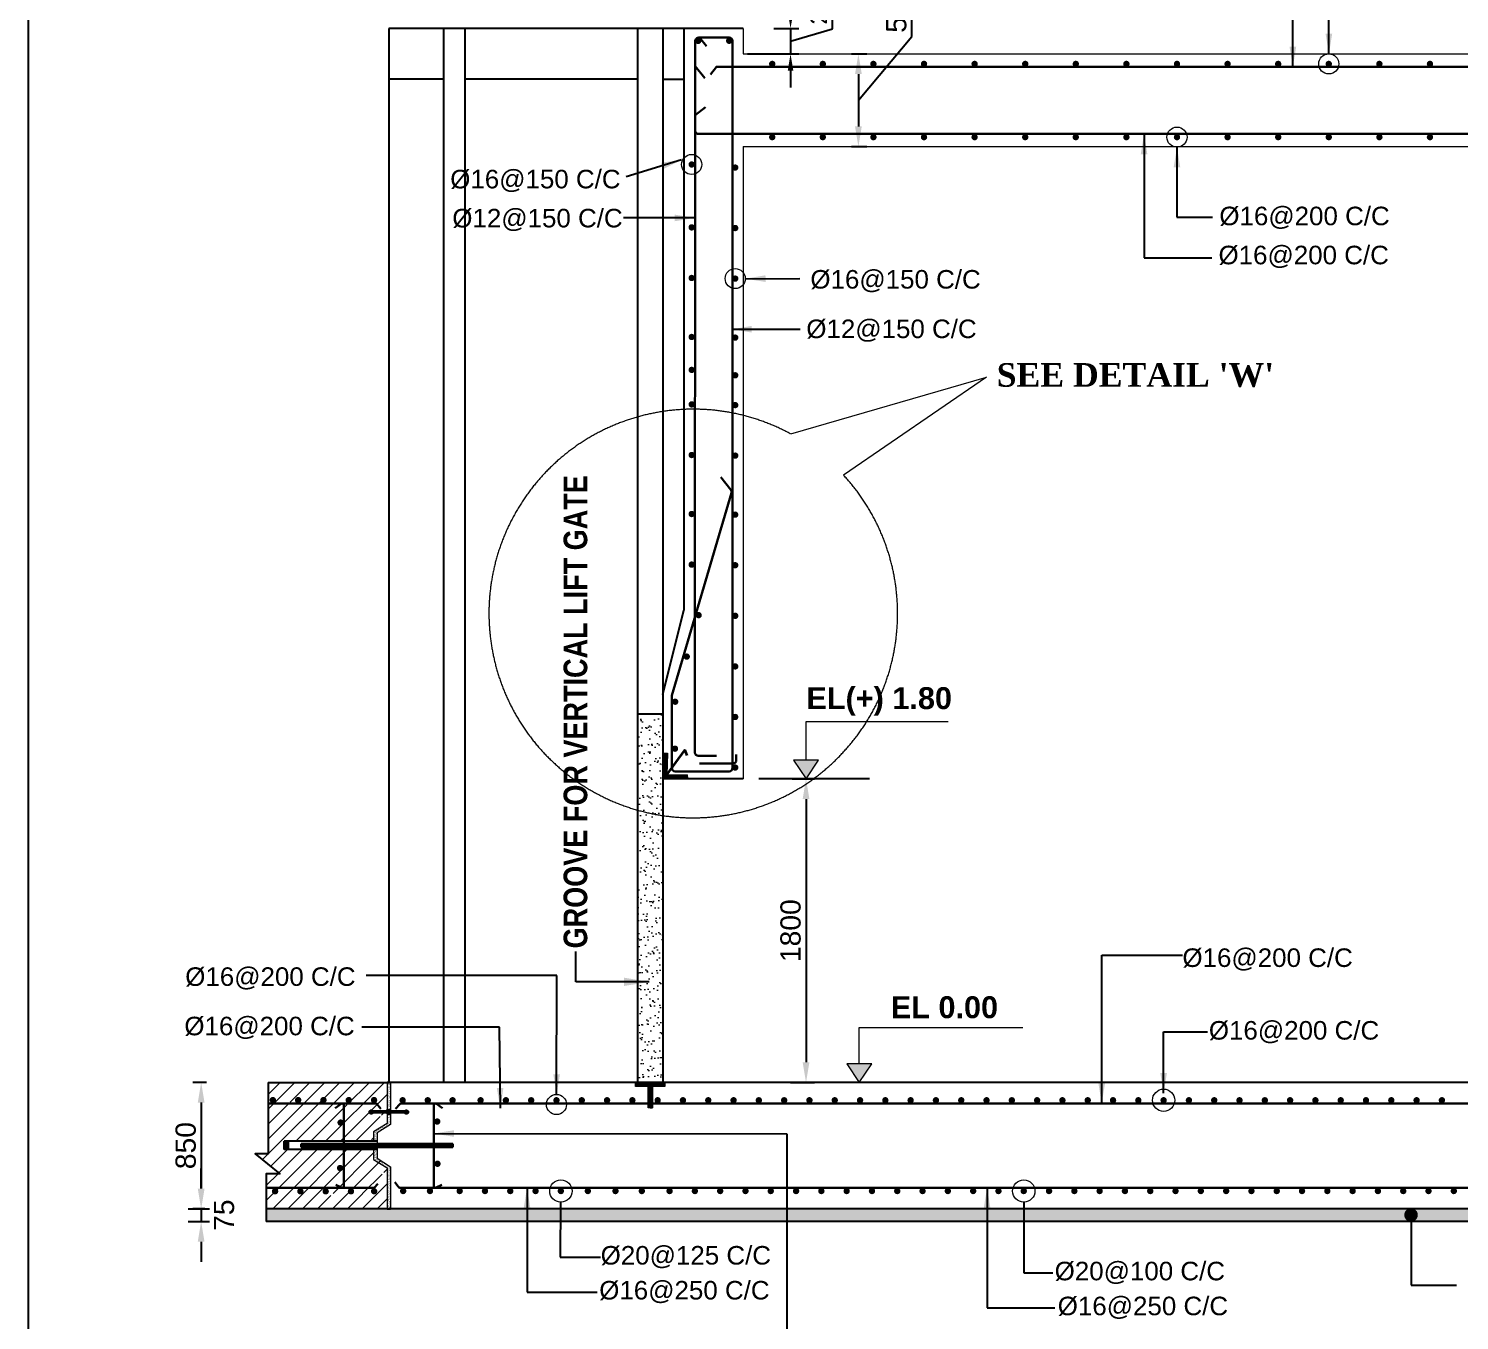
# Model space of a CAD drawing. Extents: x -358915 to 1258323, y -1667244 to -305611.
# Drawn here: x 469161 to 477645, y -1476102 to -1468441 of the extents above; entities that cross this region are included whole.
import ezdxf

# ---------------------------------------------------------------- set-up
doc = ezdxf.new("R2010")
doc.units = 0
doc.header["$LTSCALE"] = 300
doc.header["$MEASUREMENT"] = 0
doc.linetypes.add('DASHED', pattern=[0.75, 0.5, -0.25])
doc.linetypes.add('DASHED2', pattern=[9.525, 6.35, -3.175])
doc.layers.get('0').update_dxf_attribs({"linetype": 'CONTINUOUS'})
doc.layers.get('DEFPOINTS').update_dxf_attribs({"linetype": 'CONTINUOUS'})
for name, color, linetype, lineweight in [('Dim', 7, 'CONTINUOUS', 9), ('Grid Line_Outer', 7, 'CONTINUOUS', 5), ('line2', 3, 'CONTINUOUS', 30), ('ROD', 1, 'CONTINUOUS', 30)]:
    doc.layers.add(name, color=color, linetype=linetype, lineweight=lineweight)
for name, color, linetype in [('DOTTED', 240, 'DASHED2'), ('LINE', 7, 'CONTINUOUS'), ('REINF.', 1, 'CONTINUOUS'), ('TEXT', 10, 'CONTINUOUS'), ('TXT', 7, 'CONTINUOUS')]:
    doc.layers.add(name, color=color, linetype=linetype)
doc.styles.add('Arial', font='arial.ttf')
doc.styles.add('DIM', font='isocp3.shx')
doc.styles.add('text', font='ARIALN.TTF', dxfattribs={"height": 1.6})
doc.dimstyles.new('dim_20', dxfattribs={"dimtxt": 40, "dimasz": 40, "dimexe": 20, "dimexo": 20, "dimgap": 15, "dimtad": 1, "dimdec": 0, "dimzin": 0, "dimdsep": 46, "dimtxsty": 'DIM', "dimcen": 150, "dimclrd": 5, "dimclre": 5, "dimclrt": 7, "dimadec": 0, "dimazin": 0, "dimtfac": 1, "dimtdec": 0, "dimtmove": 0, "dimatfit": 3, "dimfxl": 20, "dimtolj": 1, "dimtzin": 0, "dimarcsym": 0})
doc.dimstyles.new('dim_50', dxfattribs={"dimtxt": 100, "dimasz": 100, "dimexe": 50, "dimexo": 30, "dimgap": 30, "dimtad": 1, "dimdec": 0, "dimzin": 0, "dimdsep": 46, "dimtxsty": 'DIM', "dimcen": 0.09, "dimclrd": 5, "dimclre": 5, "dimclrt": 7, "dimadec": 0, "dimazin": 0, "dimtfac": 1, "dimtdec": 0, "dimtmove": 0, "dimatfit": 3, "dimfxl": 1, "dimtolj": 1, "dimtzin": 0, "dimarcsym": 1})

# ---------------------------------------------------------------- blocks, each defined once
blk = doc.blocks.new('*D549')
at = {"layer": 'DEFPOINTS', "color": 0, "transparency": 16777216}
for p in [(474010.3, -1468590.8), (474010.3, -1469140.8), (474081.5, -1469140.8)]:
    blk.add_point(p, dxfattribs=at)
at = {"layer": 'Dim', "color": 5, "lineweight": -2, "transparency": 16777216}
for p, q in [((474397.9, -1468488), (474397.9, -1468163.3)), ((474081.5, -1468865.8), (474397.9, -1468488)), ((474040.3, -1468590.8), (474131.5, -1468590.8)), ((474081.5, -1468710.8), (474081.5, -1469020.8)), ((474040.3, -1469140.8), (474131.5, -1469140.8))]:
    blk.add_line(p, q, dxfattribs=at)
at = {"layer": 'Dim', "color": 5, "transparency": 16777216}
for points in [[(474061.5, -1468710.8), (474101.5, -1468710.8), (474081.5, -1468590.8)], [(474061.5, -1469020.8), (474101.5, -1469020.8), (474081.5, -1469140.8)]]:
    blk.add_solid(points, dxfattribs=at)
at = {"layer": 'Dim', "color": 7, "transparency": 16777216, "insert": (474306.6, -1468325.7), "char_height": 120, "attachment_point": 5, "rotation": 90, "style": 'Arial'}
blk.add_mtext('\\A1;550', dxfattribs=at)
blk = doc.blocks.new('*D557')
at = {"layer": 'DEFPOINTS', "color": 0, "transparency": 16777216}
for p in [(473550, -1468440.8), (473394.3, -1468590.8), (473679.1, -1468590.8)]:
    blk.add_point(p, dxfattribs=at)
at = {"layer": 'Dim', "color": 5, "lineweight": -2, "transparency": 16777216}
for p, q in [((473927.3, -1468441.3), (473927.3, -1468159)), ((473679.1, -1468340.8), (473679.1, -1468240.8)), ((473580, -1468440.8), (473729.1, -1468440.8)), ((473679.1, -1468440.8), (473679.1, -1468590.8)), ((473679.1, -1468440.8), (473679.1, -1468590.8)), ((473679.1, -1468515.8), (473927.3, -1468441.3)), ((473424.3, -1468590.8), (473729.1, -1468590.8)), ((473679.1, -1468690.8), (473679.1, -1468790.8))]:
    blk.add_line(p, q, dxfattribs=at)
at = {"layer": 'Dim', "color": 5, "transparency": 16777216}
for points in [[(473662.5, -1468340.8), (473695.8, -1468340.8), (473679.1, -1468440.8)], [(473662.5, -1468690.8), (473695.8, -1468690.8), (473679.1, -1468590.8)]]:
    blk.add_solid(points, dxfattribs=at)
at = {"layer": 'Dim', "color": 7, "transparency": 16777216, "insert": (473846.3, -1468300.2), "char_height": 100, "attachment_point": 5, "rotation": 90, "style": 'Arial'}
blk.add_mtext('\\A1;200', dxfattribs=at)
blk = doc.blocks.new('*D558')
at = {"layer": 'DEFPOINTS', "color": 0, "transparency": 16777216}
for p in [(473658.9, -1472890.8), (473649.2, -1474690.8), (473771, -1474690.8)]:
    blk.add_point(p, dxfattribs=at)
at = {"layer": 'Dim', "color": 5, "lineweight": -2, "transparency": 16777216}
for p, q in [((473688.9, -1472890.8), (473821, -1472890.8)), ((473771, -1473010.8), (473771, -1474570.8)), ((473679.2, -1474690.8), (473821, -1474690.8))]:
    blk.add_line(p, q, dxfattribs=at)
at = {"layer": 'Dim', "color": 5, "transparency": 16777216}
for points in [[(473751, -1473010.8), (473791, -1473010.8), (473771, -1472890.8)], [(473751, -1474570.8), (473791, -1474570.8), (473771, -1474690.8)]]:
    blk.add_solid(points, dxfattribs=at)
at = {"layer": 'Dim', "color": 7, "transparency": 16777216, "insert": (473679.7, -1473790.8), "char_height": 120, "attachment_point": 5, "rotation": 90, "style": 'Arial'}
blk.add_mtext('\\A1;1800', dxfattribs=at)
blk = doc.blocks.new('huk')
at = {"layer": 'Dim'}
h = blk.add_hatch(dxfattribs=at)
h.set_pattern_fill('ANSI31', color=15)
h.set_pattern_definition([(45, (-358365.36117, -19477.47705), (-0.08838834765, 0.08838834765), [])])
h.paths.add_polyline_path([(12.6, 3.5, 0.75964), (-12.6, 3.5), (-94, 3.5, 4.674984), (-94, -5.5), (-11.8, -5.5, 0.637498), (11.8, -5.5), (94, -5.5, 4.674984), (94, 3.5)])
h.paths.add_polyline_path([(-6, 0, -1), (6, 0, -1)], flags=16)
at = {"layer": 'DOTTED', "color": 8}
for points in [[(-94, 3.5), (-12.6, 3.5)], [(12.6, 3.5), (94, 3.5)], [(-94, -5.5), (-11.8, -5.5)], [(11.8, -5.5), (94, -5.5)]]:
    blk.add_lwpolyline(points, dxfattribs=at)
blk.add_circle((0, 0), 6.04, dxfattribs=at)
for centre, radius, start, end in [((-104, -1), 11, 24.14774, 335.85226), ((0, 0), 13, 15.55648, 164.44352), ((104, -1), 11, 204.14774, 155.85226), ((0, 0), 13, 204.96517, 335.03483)]:
    blk.add_arc(centre, radius, start, end, dxfattribs=at)
blk = doc.blocks.new('*D575')
at = {"layer": 'DEFPOINTS', "color": 0, "transparency": 16777216}
for p in [(470246.4, -1474690.7), (470184.5, -1475440.8), (470236.4, -1475440.8)]:
    blk.add_point(p, dxfattribs=at)
at = {"layer": 'Dim', "color": 5, "lineweight": -2, "transparency": 16777216}
for p, q in [((470216.4, -1474690.7), (470134.5, -1474690.7)), ((470184.5, -1474810.7), (470184.5, -1475320.8)), ((470206.4, -1475440.8), (470134.5, -1475440.8))]:
    blk.add_line(p, q, dxfattribs=at)
at = {"layer": 'Dim', "color": 5, "transparency": 16777216}
for points in [[(470164.5, -1474810.7), (470204.5, -1474810.7), (470184.5, -1474690.7)], [(470164.5, -1475320.8), (470204.5, -1475320.8), (470184.5, -1475440.8)]]:
    blk.add_solid(points, dxfattribs=at)
at = {"layer": 'Dim', "color": 7, "transparency": 16777216, "insert": (470093.3, -1475065.7), "char_height": 120, "attachment_point": 5, "rotation": 90, "style": 'Arial'}
blk.add_mtext('\\A1;850', dxfattribs=at)
blk = doc.blocks.new('*D576')
at = {"layer": 'DEFPOINTS', "color": 0, "transparency": 16777216}
for p in [(470077.4, -1475440.8), (470077.4, -1475515.8), (470184.5, -1475515.8)]:
    blk.add_point(p, dxfattribs=at)
at = {"layer": 'Dim', "color": 5, "lineweight": -2, "transparency": 16777216}
for p, q in [((470184.5, -1475320.8), (470184.5, -1475200.8)), ((470107.4, -1475440.8), (470234.5, -1475440.8)), ((470184.5, -1475440.8), (470184.5, -1475515.8)), ((470107.4, -1475515.8), (470234.5, -1475515.8)), ((470184.5, -1475635.8), (470184.5, -1475755.8))]:
    blk.add_line(p, q, dxfattribs=at)
at = {"layer": 'Dim', "color": 5, "transparency": 16777216}
for points in [[(470164.5, -1475320.8), (470204.5, -1475320.8), (470184.5, -1475440.8)], [(470164.5, -1475635.8), (470204.5, -1475635.8), (470184.5, -1475515.8)]]:
    blk.add_solid(points, dxfattribs=at)
at = {"layer": 'Dim', "color": 7, "transparency": 16777216, "insert": (470320.5, -1475478.3), "char_height": 120, "attachment_point": 5, "rotation": 90, "style": 'Arial'}
blk.add_mtext('\\A1;75', dxfattribs=at)

msp = doc.modelspace()

# ---------------------------------------------------------------- hatches: boundary and pattern name
at = {"layer": 'Dim', "ltscale": 50}
h = msp.add_hatch(dxfattribs=at)
h.set_pattern_fill('AR-SAND', color=2, scale=40)
h.set_pattern_definition([(37.5, (-2356774.01, -744202.2), (-2.5197343, 77.0729508), [0, -60.8, 0, -68, 0, -65]), (7.5, (-2356774.01, -744202.2), (70.7910682, 112.8858426), [0, -32.8, 0, -54.8, 0, -21]), (327.5, (-2356823.21, -744202.2), (124.5656745, 0.2263621), [0, -20, 0, -72, 0, -94]), (317.5, (-2356823.21, -744202.2), (120.245064, 35.1070226), [0, -10, 0, -47.2, 0, -54])])
h.paths.add_polyline_path([(472922.3, -1472505.6), (472772.3, -1472505.6), (472772.3, -1474690.8), (472922.3, -1474690.8)])
at = {"layer": 'Dim', "ltscale": 500}
h = msp.add_hatch(color=15, dxfattribs=at)
h.dxf.hatch_style = 1
h.paths.add_polyline_path([(473771, -1472779.9), (473696.4, -1472779.9), (473771, -1472890.8)])
h.paths.add_polyline_path([(473845.5, -1472779.9), (473771, -1472779.9), (473771, -1472890.8)])
h = msp.add_hatch(color=15, dxfattribs=at)
h.dxf.hatch_style = 1
h.paths.add_polyline_path([(474086.9, -1474579.9), (474012.4, -1474579.9), (474086.9, -1474690.8)])
h.paths.add_polyline_path([(474161.5, -1474579.9), (474086.9, -1474579.9), (474086.9, -1474690.8)])
at = {"layer": 'Dim'}
h = msp.add_hatch(dxfattribs=at)
h.set_pattern_fill('ANSI31', color=8, scale=500)
h.set_pattern_definition([(45, (80121, -1483207.66), (-44.194174, 44.194174), [])])
edge = h.paths.add_edge_path()
edge.add_line((471203.2, -1475225.1), (471285.3, -1475225.1))
edge.add_arc((471297.2, -1475230.6), 13, 139.32839, 155.03483, ccw=False)
edge.add_line((471287.3, -1475222.1), (471287.3, -1475183.6))
edge.add_line((471287.3, -1475183.6), (471207.3, -1475133.6))
edge.add_line((471207.3, -1475133.6), (471207.3, -1475089.6))
edge.add_line((471207.3, -1475089.6), (470859.1, -1475089.6))
edge.add_line((470859.1, -1475089.6), (470859.1, -1475440.7))
edge.add_line((470859.1, -1475440.7), (471287.3, -1475440.8))
edge.add_line((471287.3, -1475440.8), (471287.3, -1475239.1))
edge.add_arc((471297.2, -1475230.6), 13, 195.55648, 220.67161, ccw=False)
edge.add_line((471284.6, -1475234.1), (471203.2, -1475234.1))
edge.add_arc((471193.2, -1475229.6), 11, 24.14774, 335.85226, ccw=False)
edge = h.paths.add_edge_path(flags=16)
edge.add_arc((471147.8, -1475357.5), 9.38, 0, 360)
edge = h.paths.add_edge_path(flags=16)
edge.add_arc((470962.3, -1475357.5), 9.38, 0, 360)
edge = h.paths.add_edge_path()
edge.add_line((471287.3, -1474903.2), (471287.3, -1474896.7))
edge.add_arc((471297.2, -1474888.2), 13, 204.96517, 220.67161, ccw=False)
edge.add_line((471285.3, -1474893.7), (471203.2, -1474893.7))
edge.add_arc((471193.2, -1474889.2), 11, 24.14774, 335.85226, ccw=False)
edge.add_line((471203.2, -1474884.7), (471284.6, -1474884.7))
edge.add_arc((471297.2, -1474888.2), 13, 139.32839, 164.44352, ccw=False)
edge.add_line((471287.3, -1474879.7), (471287.3, -1474690.7))
edge.add_line((471287.3, -1474690.7), (470859.1, -1474690.7))
edge.add_line((470859.1, -1474690.7), (470859.1, -1474807.4))
edge.add_arc((470858.1, -1474816.7), 9.38, 0, 83.85158, ccw=False)
edge.add_arc((470858.1, -1474816.7), 9.38, 276.14842, 360, ccw=False)
edge.add_line((470859.1, -1474826), (470859.1, -1475039.4))
edge.add_line((470859.1, -1475039.4), (471207.3, -1475038.9))
edge.add_line((471207.3, -1475038.9), (471207.3, -1474983.6))
edge.add_line((471207.3, -1474983.6), (471287.3, -1474933.6))
edge.add_line((471287.3, -1474933.6), (471287.3, -1474903.2))
edge = h.paths.add_edge_path(flags=16)
edge.add_arc((471043.6, -1474816.7), 9.38, 0, 360)
h.paths.add_polyline_path([(470859.1, -1474836.8), (470581.4, -1474836.8), (470581.4, -1475114.3), (470505.3, -1475114.3), (470651.1, -1475232), (470570.5, -1475232), (470570.5, -1475336.8), (470859.1, -1475336.8), (470859.1, -1475089.6), (470677.3, -1475089.6), (470677.3, -1475039.7), (470859.1, -1475039.4)])
h.paths.add_polyline_path([(470859.1, -1475336.8), (470570.5, -1475336.8), (470570.5, -1475440.7), (470859.1, -1475440.7)])
edge = h.paths.add_edge_path(flags=16)
edge.add_arc((470812.3, -1475357.5), 9.38, 0, 360)
edge = h.paths.add_edge_path(flags=16)
edge.add_arc((470662.3, -1475357.5), 9.38, 0, 360)
edge = h.paths.add_edge_path()
edge.add_line((470859.1, -1474690.7), (470581.4, -1474690.7))
edge.add_line((470581.4, -1474690.7), (470581.4, -1474836.8))
edge.add_line((470581.4, -1474836.8), (470859.1, -1474836.8))
edge.add_line((470859.1, -1474836.8), (470859.1, -1474826))
edge.add_arc((470858.1, -1474816.7), 9.38, 180, 276.14842, ccw=False)
edge.add_arc((470858.1, -1474816.7), 9.38, 83.85158, 180, ccw=False)
edge.add_line((470859.1, -1474807.4), (470859.1, -1474690.7))
edge = h.paths.add_edge_path(flags=16)
edge.add_arc((470708.1, -1474816.7), 9.38, 0, 360)
h = msp.add_hatch(dxfattribs=at)
h.set_pattern_fill('AR-SAND', color=8, scale=5)
h.set_pattern_definition([(37.5, (115738.546, -1506084.556), (-0.31496679, 9.63411885), [0, -7.6, 0, -8.5, 0, -8.125]), (7.5, (115738.546, -1506084.556), (8.84888353, 14.11073033), [0, -4.1, 0, -6.85, 0, -2.625]), (327.5, (115732.396, -1506084.556), (15.5707093, 0.02829527), [0, -2.5, 0, -9, 0, -11.75]), (317.5, (115732.396, -1506084.556), (15.030633, 4.3883778), [0, -1.25, 0, -5.9, 0, -6.75])])
edge = h.paths.add_edge_path()
edge.add_arc((471296.1, -1474965), 34.2, 70.90492, 104.95537)
edge.add_line((471287.3, -1474932), (471287.3, -1474690.7))
edge.add_line((471287.3, -1474690.7), (471307.3, -1474690.7))
edge.add_line((471307.3, -1474690.7), (471307.3, -1474932.7))
edge = h.paths.add_edge_path()
edge.add_line((471307.3, -1474940.7), (471227.3, -1474990.7))
edge.add_line((471227.3, -1474990.7), (471227.2, -1475038.9))
edge.add_line((471227.2, -1475038.9), (471207.3, -1475038.9))
edge.add_line((471207.3, -1475038.9), (471207.3, -1474983.6))
edge.add_line((471207.3, -1474983.6), (471264.6, -1474947.7))
edge.add_line((471264.6, -1474947.7), (471287.3, -1474933.6))
edge.add_arc((471295.5, -1474957.7), 25.5, 79.51882, 108.7936, ccw=False)
edge.add_line((471300.1, -1474932.6), (471307.3, -1474940.7))
h = msp.add_hatch(dxfattribs=at)
h.set_pattern_fill('ANSI31', color=15)
h.set_pattern_definition([(45, (-387147.1887, -1506005.79501), (-0.088388347648, 0.088388347648), [])])
h.paths.add_polyline_path([(470677.3, -1475039.7), (470702.8, -1475039.6), (470702.8, -1475089.6), (470677.3, -1475089.6)])
h = msp.add_hatch(dxfattribs=at)
h.set_pattern_fill('ANSI31', color=15)
h.set_pattern_definition([(45, (115738.5457, -1506005.79501), (-0.08838834765, 0.08838834765), [])])
h.paths.add_polyline_path([(470777.6, -1475054.5), (471677.1, -1475054.5), (471677.1, -1475074.5), (470777.6, -1475074.5)])
h = msp.add_hatch(dxfattribs=at)
h.set_pattern_fill('AR-SAND', color=8, scale=5)
h.set_pattern_definition([(37.5, (127879.818, -1494288.94), (-0.31496679, 9.63411885), [0, -7.6, 0, -8.5, 0, -8.125]), (7.5, (127879.818, -1494288.94), (8.84888353, 14.11073033), [0, -4.1, 0, -6.85, 0, -2.625]), (327.5, (127873.668, -1494288.94), (15.5707093, 0.02829527), [0, -2.5, 0, -9, 0, -11.75]), (317.5, (127873.668, -1494288.94), (15.030633, 4.3883778), [0, -1.25, 0, -5.9, 0, -6.75])])
h.paths.add_polyline_path([(471287.3, -1475440.7), (471297.3, -1475440.8), (471307.3, -1475440.8), (471307.3, -1475190.8), (471227.3, -1475140.8), (471227.3, -1475089.6), (471207.3, -1475089.6), (471207.3, -1475147.9), (471287.3, -1475197.9)])
h = msp.add_hatch(dxfattribs=at)
h.set_pattern_fill('AR-CONC', color=2, scale=20)
h.set_pattern_definition([(50, (80121, -1483286.53), (143.452037, -12.550427), [15, -165]), (355, (80121, -1483286.53), (-27.750267, 150.438427), [12, -132]), (100.451444, (80132.95, -1483287.58), (115.70177, 137.888), [12.74804, -140.22842]), (46.1842, (80121, -1483246.53), (213.44827, -33.10386), [22.5, -247.5]), (96.635635, (80138.79, -1483249.3), (186.93239, 194.82372), [19.12207, -210.34275]), (351.184164, (80121, -1483246.53), (186.93239, 194.82372), [18, -198]), (21, (80141, -1483256.53), (119.38141, -80.523778), [15, -165]), (326, (80141, -1483256.53), (48.663066, 145.03001), [12, -132]), (71.451445, (80150.95, -1483263.24), (168.044475, 64.50623), [12.74804, -140.22842]), (37.5, (80121, -1483286.534), (2.431971, 66.578771), [0, -130.4, 0, -134, 0, -132.5]), (7.5, (80121, -1483286.534), (52.613907, 78.882342), [0, -76.4, 0, -127.4, 0, -50.5]), (327.5, (80076.4, -1483286.534), (106.764487, -4.510974), [0, -50, 0, -156, 0, -207]), (317.5, (80056.4, -1483286.53), (116.637234, 20.020996), [0, -65, 0, -103.6, 0, -147])])
h.paths.add_polyline_path([(470570.5, -1475440.8), (470570.5, -1475515.8), (479866.7, -1475515.8), (480016.7, -1475665.8), (482224.9, -1475665.8), (482224.9, -1475590.8), (480047.7, -1475590.8), (479897.7, -1475440.8)])
at = {"layer": 'Grid Line_Outer', "ltscale": 2}
h = msp.add_hatch(dxfattribs=at)
h.set_pattern_fill('ANSI31', color=1)
h.set_pattern_definition([(45, (15575.57158, -1438170.11356), (-0.08838834765, 0.08838834765), [])])
h.paths.add_polyline_path([(473070.3, -1472889.5), (473068.3, -1472865.7), (472946.6, -1472865.7), (472948.7, -1472738.3), (472922.3, -1472738.3), (472922.3, -1472889.5)])
h = msp.add_hatch(dxfattribs=at)
h.set_pattern_fill('ANSI31', color=1, scale=0.64)
h.set_pattern_definition([(45, (180190.26385, -1451318.245195), (-0.056568542495, 0.056568542495), [])])
h.paths.add_polyline_path([(472860.3, -1474714.1), (472834.9, -1474714.1), (472834.9, -1474841.3), (472860.3, -1474841.3)])
h.paths.add_polyline_path([(472934, -1474690.7), (472760.5, -1474690.7), (472760.5, -1474714.1), (472934, -1474714.1)])

# ---------------------------------------------------------------- linework, layer by layer
for p, q in [((471227.3, -1475038.9), (470677.3, -1475039.7)), ((471227.3, -1475089.6), (470677.3, -1475089.6))]:
    msp.add_line(p, q)
for points in [[(470677.3, -1475089.6), (470677.3, -1475039.7)], [(470702.8, -1475089.6), (470702.8, -1475039.6)]]:
    msp.add_lwpolyline(points)
at = {"layer": 'Dim'}
msp.add_line((472772.3, -1474690.7), (472922.3, -1474690.7), dxfattribs=at)
at = {"layer": 'Dim', "color": 7, "linetype": 'DASHED', "ltscale": 400}
msp.add_lwpolyline([(473680.3, -1470843.3), (474840.1, -1470507.3), (473993.9, -1471089.3)], dxfattribs=at)
at = {"layer": 'Dim', "ltscale": 500}
for points in [[(473771, -1472779.9), (473771, -1472549.9), (474614.1, -1472549.9)], [(473771, -1472890.8), (473845.5, -1472779.9), (473696.4, -1472779.9), (473771, -1472890.8)], [(474086.9, -1474579.9), (474086.9, -1474364.4), (475057.4, -1474364.4)], [(474086.9, -1474690.8), (474161.5, -1474579.9), (474012.4, -1474579.9), (474086.9, -1474690.8)]]:
    msp.add_lwpolyline(points, dxfattribs=at)
at = {"layer": 'Dim'}
for centre in [(476870.5, -1468650.2), (475970.5, -1469084.5), (473093, -1469246.5), (473351.1, -1469923.5), (472291.2, -1474821.7)]:
    msp.add_circle(centre, 59.6, dxfattribs=at)
at = {"layer": 'Dim', "ltscale": 50}
for centre in [(475891.2, -1474796.6), (472317.4, -1475334.9), (475062, -1475334.9)]:
    msp.add_circle(centre, 66.2, dxfattribs=at)
at = {"layer": 'Dim', "color": 7, "linetype": 'DASHED', "ltscale": 400}
msp.add_arc((473102.4, -1471909.8), 1211.6, 61.67014, 42.62637, dxfattribs=at)
at = {"layer": 'Grid Line_Outer', "color": 1, "ltscale": 2}
msp.add_line((473070.3, -1472889.5), (473068.3, -1472865.7), dxfattribs=at)
msp.add_lwpolyline([(473070.3, -1472889.5), (472922.3, -1472889.5), (472922.3, -1472738.3), (472948.7, -1472738.3), (472946.6, -1472865.7), (473068.3, -1472865.7)], dxfattribs=at)
at = {"layer": 'Grid Line_Outer', "color": 1, "lineweight": 35, "ltscale": 2}
msp.add_lwpolyline([(472946.6, -1472865.7), (473052.9, -1472720.9), (473065.1, -1472752.8)], dxfattribs=at)
at = {"layer": 'Grid Line_Outer', "color": 1, "ltscale": 2}
for points in [[(472760.5, -1474690.7), (472934, -1474690.7), (472934, -1474714.1), (472760.5, -1474714.1)], [(472860.3, -1474841.3), (472834.9, -1474841.3), (472834.9, -1474714.1), (472860.3, -1474714.1)]]:
    msp.add_lwpolyline(points, close=True, dxfattribs=at)
at = {"layer": 'LINE', "lineweight": 15}
for p, q in [((473397.3, -1468440.8), (473397.3, -1468590.8)), ((473397.7, -1469140.8), (473397.7, -1472889.5))]:
    msp.add_line(p, q, dxfattribs=at)
at = {"layer": 'LINE', "ltscale": 500}
for p, q in [((471622.3, -1468740.9), (471297.3, -1468740.9)), ((472772.3, -1468740.9), (471747.3, -1468740.9)), ((473397.7, -1472889.5), (472922.3, -1472889.5)), ((473397.3, -1474690.7), (471297.3, -1474690.7)), ((480047.7, -1474690.8), (473397.7, -1474690.8))]:
    msp.add_line(p, q, dxfattribs=at)
at = {"layer": 'LINE', "color": 8, "ltscale": 500}
msp.add_line((474146.4, -1472890.8), (473492, -1472890.8), dxfattribs=at)
at = {"layer": 'LINE'}
msp.add_lwpolyline([(492531.4, -1482672.2), (469161.4, -1482672.2), (469161.4, -1466146.3), (492531.4, -1466146.3)], close=True, dxfattribs=at)
at = {"layer": 'LINE', "ltscale": 500}
for points in [[(471297.3, -1468440.8), (471297.3, -1474690.7)], [(473397.3, -1468440.8), (471297.3, -1468440.8)], [(471622.3, -1468440.8), (471622.3, -1474690.7)], [(471747.3, -1468440.8), (471747.3, -1474690.7)], [(472772.3, -1468440.8), (472772.3, -1474690.7)], [(472922.3, -1468440.8), (472922.3, -1474690.7)], [(473047.3, -1468440.8), (473047.3, -1471889.5)], [(472922.3, -1468740.9), (473047.3, -1468740.9)], [(473047.3, -1468945.7), (473047.3, -1471889.5)], [(472922.3, -1472389.5), (473047.3, -1471889.5)], [(472922.3, -1472389.5), (472922.3, -1472889.5)], [(472772.3, -1472505.6), (472922.3, -1472505.6)], [(470581.4, -1474690.7), (471287.3, -1474690.7)], [(470581.4, -1474690.7), (471287.3, -1474690.7)], [(471287.3, -1475440.7), (470570.5, -1475440.7)], [(482224.9, -1475590.8), (480047.7, -1475590.8), (479897.7, -1475440.8), (471297.3, -1475440.8)], [(482224.9, -1475665.8), (480016.7, -1475665.8), (479866.7, -1475515.8), (470570.5, -1475515.8)]]:
    msp.add_lwpolyline(points, dxfattribs=at)
at = {"layer": 'LINE', "lineweight": 15}
for points in [[(473397.3, -1468590.8), (479697.9, -1468590.8)], [(473397.7, -1469140.8), (479696.6, -1469140.8)], [(471287.3, -1474690.7), (471287.3, -1474880.7)], [(471307.3, -1474690.7), (471307.3, -1474881)], [(471287.3, -1474880.7), (471287.3, -1474933.6), (471207.3, -1474983.6), (471207.3, -1475038.9)], [(471307.3, -1474881), (471307.3, -1474940.7), (471227.3, -1474990.7), (471227.3, -1475054.5)], [(471207.3, -1475089.6), (471207.3, -1475147.9), (471287.3, -1475197.9), (471287.3, -1475440.8)], [(471227.3, -1475074.5), (471227.3, -1475140.8), (471307.3, -1475190.8), (471307.3, -1475440.8)]]:
    msp.add_lwpolyline(points, dxfattribs=at)
at = {"layer": 'LINE', "color": 5, "ltscale": 500}
msp.add_lwpolyline([(470581.4, -1474690.7), (470581.4, -1475114.3), (470505.3, -1475114.3), (470651.1, -1475232), (470570.5, -1475232), (470570.5, -1475515.8)], dxfattribs=at)
at = {"layer": 'line2', "color": 3}
msp.add_line((471307.3, -1474690.7), (471287.3, -1474690.7), dxfattribs=at)
msp.add_line((471307.3, -1474690.7), (471287.3, -1474690.7), dxfattribs=at)
at = {"layer": 'line2', "color": 2}
msp.add_line((471677.1, -1475074.5), (471677.1, -1475054.5), dxfattribs=at)
at = {"layer": 'line2', "color": 1}
msp.add_lwpolyline([(471307.3, -1474873.9), (471303, -1474877.3), (471297.2, -1474878.7), (471290.9, -1474877.1), (471287.3, -1474874.2)], dxfattribs=at)
at = {"layer": 'line2', "color": 2}
for points in [[(470777.6, -1475054.5), (471677.1, -1475054.5)], [(470777.6, -1475054.5), (470777.6, -1475074.5)], [(470777.6, -1475074.5), (471677.1, -1475074.5)]]:
    msp.add_lwpolyline(points, dxfattribs=at)
at = {"layer": 'line2', "color": 3}
msp.add_lwpolyline([(471307.3, -1475440.7), (471287.3, -1475440.7)], dxfattribs=at)
msp.add_lwpolyline([(471307.3, -1475440.7), (471287.3, -1475440.7)], dxfattribs=at)
at = {"layer": 'REINF.', "ltscale": 50, "const_width": 18.8}
for points in [[(473122.2, -1468513.7, 1), (473141, -1468513.7, 1)], [(473324.8, -1468512.9, -1), (473306, -1468512.9, -1)], [(473561.2, -1468650.2, 1), (473579.9, -1468650.2, 1)], [(473879.9, -1468650.2, -1), (473861.2, -1468650.2, -1)], [(474179.9, -1468650.2, -1), (474161.2, -1468650.2, -1)], [(474461.2, -1468650.2, 1), (474479.9, -1468650.2, 1)], [(474779.9, -1468650.2, -1), (474761.2, -1468650.2, -1)], [(475079.9, -1468650.2, -1), (475061.2, -1468650.2, -1)], [(475361.2, -1468650.2, 1), (475379.9, -1468650.2, 1)], [(475661.2, -1468650.2, 1), (475679.9, -1468650.2, 1)], [(475979.9, -1468650.2, -1), (475961.2, -1468650.2, -1)], [(476279.9, -1468650.2, -1), (476261.2, -1468650.2, -1)], [(476579.9, -1468650.2, -1), (476561.2, -1468650.2, -1)], [(476861.2, -1468650.2, 1), (476879.9, -1468650.2, 1)], [(477161.2, -1468650.2, 1), (477179.9, -1468650.2, 1)], [(477479.9, -1468650.2, -1), (477461.2, -1468650.2, -1)], [(473561.2, -1469084.5, 1), (473579.9, -1469084.5, 1)], [(473879.9, -1469084.5, -1), (473861.2, -1469084.5, -1)], [(474179.9, -1469084.5, -1), (474161.2, -1469084.5, -1)], [(474461.2, -1469084.5, 1), (474479.9, -1469084.5, 1)], [(474779.9, -1469084.5, -1), (474761.2, -1469084.5, -1)], [(475079.9, -1469084.5, -1), (475061.2, -1469084.5, -1)], [(475361.2, -1469084.5, 1), (475379.9, -1469084.5, 1)], [(475661.2, -1469084.5, 1), (475679.9, -1469084.5, 1)], [(475979.9, -1469084.5, -1), (475961.2, -1469084.5, -1)], [(476279.9, -1469084.5, -1), (476261.2, -1469084.5, -1)], [(476579.9, -1469084.5, -1), (476561.2, -1469084.5, -1)], [(476861.2, -1469084.5, 1), (476879.9, -1469084.5, 1)], [(477161.2, -1469084.5, 1), (477179.9, -1469084.5, 1)], [(477479.9, -1469084.5, -1), (477461.2, -1469084.5, -1)], [(473093, -1469237.2, 1), (473093, -1469255.9, 1)], [(473351.1, -1469274.4, -1), (473351.1, -1469255.7, -1)], [(473093, -1469629.1, -1), (473093, -1469610.3, -1)], [(473351.1, -1469614.1, 1), (473351.1, -1469632.9, 1)], [(473093, -1469910.3, 1), (473093, -1469929.1, 1)], [(473351.1, -1469914.1, 1), (473351.1, -1469932.9, 1)], [(473093, -1470260.3, 1), (473093, -1470279.1, 1)], [(473351.1, -1470282.9, -1), (473351.1, -1470264.1, -1)], [(473093, -1470455.6, 1), (473093, -1470474.3, 1)], [(473351.1, -1470506.4, -1), (473351.1, -1470487.6, -1)], [(473093, -1470679.1, -1), (473093, -1470660.3, -1)], [(473351.1, -1470664.1, 1), (473351.1, -1470682.9, 1)], [(473093, -1470960.3, 1), (473093, -1470979.1, 1)], [(473351.1, -1470964.1, 1), (473351.1, -1470982.9, 1)], [(473093, -1471329.1, -1), (473093, -1471310.3, -1)], [(473351.1, -1471332.9, -1), (473351.1, -1471314.1, -1)], [(473093, -1471610.3, 1), (473093, -1471629.1, 1)], [(473351.1, -1471632.9, -1), (473351.1, -1471614.1, -1)], [(473134.2, -1471929.1, -1), (473134.2, -1471910.3, -1)], [(473351.1, -1471932.9, -1), (473351.1, -1471914.1, -1)], [(473063.6, -1472156.1, 1), (473063.6, -1472174.8, 1)], [(473351.1, -1472214.1, 1), (473351.1, -1472232.9, 1)], [(472995.2, -1472423.6, 1), (472995.2, -1472442.3, 1)], [(473351.1, -1472514.1, 1), (473351.1, -1472532.9, 1)], [(472993.9, -1472720.9, -1), (472993.9, -1472702.2, -1)], [(473351.1, -1472832.9, -1), (473351.1, -1472814.1, -1)], [(470600.1, -1474795.6, 1), (470618.9, -1474795.6, 1)], [(470768.9, -1474795.6, -1), (470750.1, -1474795.6, -1)], [(470918.9, -1474795.6, -1), (470900.1, -1474795.6, -1)], [(471050.1, -1474795.6, 1), (471068.9, -1474795.6, 1)], [(471200.1, -1474795.6, 1), (471218.9, -1474795.6, 1)], [(471388.6, -1474796.6, -1), (471369.8, -1474796.6, -1)], [(471537.5, -1474796.6, -1), (471518.8, -1474796.6, -1)], [(471684.4, -1474796.6, -1), (471665.6, -1474796.6, -1)], [(471831.9, -1474796.6, 1), (471850.6, -1474796.6, 1)], [(472000.6, -1474796.6, -1), (471981.9, -1474796.6, -1)], [(472150.6, -1474796.6, -1), (472131.9, -1474796.6, -1)], [(472281.9, -1474796.6, 1), (472300.6, -1474796.6, 1)], [(472450.6, -1474796.6, -1), (472431.9, -1474796.6, -1)], [(472600.6, -1474796.6, -1), (472581.9, -1474796.6, -1)], [(472731.9, -1474796.6, 1), (472750.6, -1474796.6, 1)], [(472900.6, -1474796.6, -1), (472881.9, -1474796.6, -1)], [(473050.6, -1474796.6, -1), (473031.9, -1474796.6, -1)], [(473200.6, -1474796.6, -1), (473181.9, -1474796.6, -1)], [(473331.9, -1474796.6, 1), (473350.6, -1474796.6, 1)], [(473481.9, -1474796.6, 1), (473500.6, -1474796.6, 1)], [(473650.6, -1474796.6, -1), (473631.9, -1474796.6, -1)], [(473781.9, -1474796.6, 1), (473800.6, -1474796.6, 1)], [(473931.9, -1474796.6, 1), (473950.6, -1474796.6, 1)], [(474100.6, -1474796.6, -1), (474081.9, -1474796.6, -1)], [(474231.9, -1474796.6, 1), (474250.6, -1474796.6, 1)], [(474381.9, -1474796.6, 1), (474400.6, -1474796.6, 1)], [(474550.6, -1474796.6, -1), (474531.9, -1474796.6, -1)], [(474700.6, -1474796.6, -1), (474681.9, -1474796.6, -1)], [(474831.9, -1474796.6, 1), (474850.6, -1474796.6, 1)], [(475000.6, -1474796.6, -1), (474981.9, -1474796.6, -1)], [(475150.6, -1474796.6, -1), (475131.9, -1474796.6, -1)], [(475281.9, -1474796.6, 1), (475300.6, -1474796.6, 1)], [(475431.9, -1474796.6, 1), (475450.6, -1474796.6, 1)], [(475581.9, -1474796.6, 1), (475600.6, -1474796.6, 1)], [(475750.6, -1474796.6, -1), (475731.9, -1474796.6, -1)], [(475900.6, -1474796.6, -1), (475881.9, -1474796.6, -1)], [(476031.9, -1474796.6, 1), (476050.6, -1474796.6, 1)], [(476181.9, -1474796.6, 1), (476200.6, -1474796.6, 1)], [(476350.6, -1474796.6, -1), (476331.9, -1474796.6, -1)], [(476481.9, -1474796.6, 1), (476500.6, -1474796.6, 1)], [(476631.9, -1474796.6, 1), (476650.6, -1474796.6, 1)], [(476800.6, -1474796.6, -1), (476781.9, -1474796.6, -1)], [(476950.6, -1474796.6, -1), (476931.9, -1474796.6, -1)], [(477081.9, -1474796.6, 1), (477100.6, -1474796.6, 1)], [(477250.6, -1474796.6, -1), (477231.9, -1474796.6, -1)], [(477400.6, -1474796.6, -1), (477381.9, -1474796.6, -1)], [(477531.9, -1474796.6, 1), (477550.6, -1474796.6, 1)], [(471020.8, -1474929.1, -1), (471002, -1474929.1, -1)], [(471593.4, -1474922.8, -1), (471574.6, -1474922.8, -1)], [(471017.6, -1475198.4, -1), (470998.9, -1475198.4, -1)], [(471595, -1475173.2, -1), (471576.2, -1475173.2, -1)], [(470632.2, -1475336.4, -1), (470613.4, -1475336.4, -1)], [(470782.2, -1475336.4, -1), (470763.4, -1475336.4, -1)], [(470932.2, -1475336.4, -1), (470913.4, -1475336.4, -1)], [(471082.2, -1475336.4, -1), (471063.4, -1475336.4, -1)], [(471200.7, -1475336.4, 1), (471219.4, -1475336.4, 1)], [(471391.5, -1475334.9, -1), (471372.8, -1475334.9, -1)], [(471550.7, -1475334.9, -1), (471531.9, -1475334.9, -1)], [(471726.7, -1475334.9, -1), (471708, -1475334.9, -1)], [(471858, -1475334.9, 1), (471876.7, -1475334.9, 1)], [(472008, -1475334.9, 1), (472026.7, -1475334.9, 1)], [(472158, -1475334.9, 1), (472176.7, -1475334.9, 1)], [(472326.7, -1475334.9, -1), (472308, -1475334.9, -1)], [(472468, -1475334.9, 1), (472486.7, -1475334.9, 1)], [(472631.6, -1475334.9, 1), (472650.4, -1475334.9, 1)], [(472787.9, -1475334.9, 1), (472806.7, -1475334.9, 1)], [(472971.3, -1475334.9, -1), (472952.6, -1475334.9, -1)], [(473121.3, -1475334.9, -1), (473102.6, -1475334.9, -1)], [(473252.6, -1475334.9, 1), (473271.3, -1475334.9, 1)], [(473421.3, -1475334.9, -1), (473402.6, -1475334.9, -1)], [(473571.3, -1475334.9, -1), (473552.6, -1475334.9, -1)], [(473721.3, -1475334.9, -1), (473702.6, -1475334.9, -1)], [(473852.6, -1475334.9, 1), (473871.3, -1475334.9, 1)], [(474002.6, -1475334.9, 1), (474021.3, -1475334.9, 1)], [(474171.3, -1475334.9, -1), (474152.6, -1475334.9, -1)], [(474302.6, -1475334.9, 1), (474321.3, -1475334.9, 1)], [(474452.6, -1475334.9, 1), (474471.3, -1475334.9, 1)], [(474621.3, -1475334.9, -1), (474602.6, -1475334.9, -1)], [(474752.6, -1475334.9, 1), (474771.3, -1475334.9, 1)], [(474902.6, -1475334.9, 1), (474921.3, -1475334.9, 1)], [(475071.3, -1475334.9, -1), (475052.6, -1475334.9, -1)], [(475221.3, -1475334.9, -1), (475202.6, -1475334.9, -1)], [(475352.6, -1475334.9, 1), (475371.3, -1475334.9, 1)], [(475521.3, -1475334.9, -1), (475502.6, -1475334.9, -1)], [(475671.3, -1475334.9, -1), (475652.6, -1475334.9, -1)], [(475802.6, -1475334.9, 1), (475821.3, -1475334.9, 1)], [(475952.6, -1475334.9, 1), (475971.3, -1475334.9, 1)], [(476102.6, -1475334.9, 1), (476121.3, -1475334.9, 1)], [(476271.3, -1475334.9, -1), (476252.6, -1475334.9, -1)], [(476421.3, -1475334.9, -1), (476402.6, -1475334.9, -1)], [(476552.6, -1475334.9, 1), (476571.3, -1475334.9, 1)], [(476702.6, -1475334.9, 1), (476721.3, -1475334.9, 1)], [(476871.3, -1475334.9, -1), (476852.6, -1475334.9, -1)], [(477002.6, -1475334.9, 1), (477021.3, -1475334.9, 1)], [(477152.6, -1475334.9, 1), (477171.3, -1475334.9, 1)], [(477321.3, -1475334.9, -1), (477302.6, -1475334.9, -1)], [(477471.3, -1475334.9, -1), (477452.6, -1475334.9, -1)], [(477602.6, -1475334.9, 1), (477621.3, -1475334.9, 1)]]:
    msp.add_lwpolyline(points, format="xyb", close=True, dxfattribs=at)
at = {"layer": 'ROD'}
msp.add_line((473134.5, -1468494.1), (473314.8, -1468494.1), dxfattribs=at)
for points in [[(473170.7, -1468734.6), (473113.1, -1468663.3), (473113.1, -1468516.1, -0.414214), (473135.1, -1468494.1), (473187.6, -1468494.1)], [(473187.6, -1468494.1), (473272.7, -1468494.1), (473312.8, -1468494.1, -0.414215), (473334.8, -1468516.1), (473334.8, -1469065.7)], [(473113.1, -1468519), (473112.2, -1472733.9, 0.414214), (473132.2, -1472753.9), (473240.6, -1472753.9)], [(473175.2, -1468905.9), (473113, -1468954.6), (473113, -1469043.8, 0.414274), (473135, -1469065.8), (476547.1, -1469065.8)], [(479919.1, -1468905.9), (479981.3, -1468954.6), (479981.3, -1469043.8, -0.414274), (479959.3, -1469065.8), (476547.1, -1469065.8)], [(473328.8, -1471193.3), (472975.3, -1472396.3, 0.061314), (472974.7, -1472401.2), (472974.7, -1472825.8, 0.414213), (472994.7, -1472845.8), (473315.1, -1472845.8, 0.414237), (473335.1, -1472825.8), (473334.9, -1470662.9)], [(473265.6, -1471101.6), (473325.5, -1471176.3, -0.24351), (473328.5, -1471194.5)], [(473139.5, -1472798.9), (473337.7, -1472798.9, 0.414237), (473357.7, -1472778.9), (473357.7, -1472745.9)], [(471030.4, -1475305.8), (471030.4, -1474825.6, 0.61061), (471014.6, -1474817.5), (470979.7, -1474842.5)], [(471335.9, -1474848.2), (471363.2, -1474818.8, -0.208183), (471370.5, -1474815.7), (471747.6, -1474815.7)], [(471563.9, -1475305.8), (471563.9, -1474825.6, -0.61061), (471579.8, -1474817.5), (471614.6, -1474842.5)], [(480607.1, -1475280.4), (480580.9, -1475311.5, -0.167956), (480568.6, -1475315.8), (479878.8, -1475315.8), (471367.7, -1475315.8, -0.236855), (471351.7, -1475307.7), (471333.5, -1475283.2)], [(471030.4, -1475305.8, -0.559173), (471015.9, -1475314.7), (470983.4, -1475298.2)], [(471563.9, -1475305.8, 0.559173), (471578.4, -1475314.7), (471610.9, -1475298.2)]]:
    msp.add_lwpolyline(points, format="xyb", dxfattribs=at)
for points in [[(473180.4, -1468545), (473139.5, -1468494.1)], [(473334.9, -1470772), (473334.8, -1468513.1)], [(473240.1, -1468667.3), (473240.1, -1468667.3), (473204.8, -1468713.9)], [(473240.1, -1468667.3), (476547.1, -1468668.2)], [(479854.2, -1468667.3), (476547.1, -1468668.2)], [(471249.4, -1474848.3), (471224, -1474815.7), (470581.4, -1474815.7)], [(471747.6, -1474815.7), (479895.7, -1474815.7)], [(471231.8, -1475291.6), (471210.1, -1475315.7), (470570.5, -1475315.7)]]:
    msp.add_lwpolyline(points, dxfattribs=at)
for centre, radius, start, end in [((473140.1, -1468520.6), 27.1, 101.89685, 183.3272), ((473314.8, -1468514.1), 20, 0, 90)]:
    msp.add_arc(centre, radius, start, end, dxfattribs=at)

# ---------------------------------------------------------------- block references
at = {"layer": 'line2', "color": 1, "xscale": -1}
msp.add_blockref('huk', (471297.2, -1474865.7), dxfattribs=at)

# ---------------------------------------------------------------- texts
at = {"layer": 'Dim', "color": 7, "char_height": 110, "attachment_point": 4}
for s, insert, width in [('{\\fArial|b0|i0|c0|p34;%%C16@150 C/C}', (471661.2, -1469344.3), 1145.252), ('{\\fArial|b0|i0|c0|p34;%%C12@150 C/C}', (471673.6, -1469575.8), 1145.252), ('{\\fArial|b0|i0|c0|p34;%%C16@200 C/C}', (476221.8, -1469563), 2524.191), ('{\\fArial|b0|i0|c0|p34;%%C16@200 C/C}', (476216.7, -1469794.6), 2524.191), ('{\\fArial|b0|i0|c0|p34;%%C16@150 C/C}', (473796.8, -1469938.7), 1145.252), ('{\\fArial|b0|i0|c0|p34;%%C12@150 C/C}', (473772.7, -1470232.4), 1145.252), ('{\\fArial|b0|i0|c0|p34;%%C16@200 C/C}', (476002.8, -1473962), 2524.191), ('{\\fArial|b0|i0|c0|p34;%%C16@200 C/C}', (470090, -1474074.3), 1186.504), ('{\\fArial|b0|i0|c0|p34;%%C16@200 C/C}', (470084.9, -1474367.3), 1836.856), ('{\\fArial|b0|i0|c0|p34;%%C16@200 C/C}', (476159.5, -1474392.9), 2584.61), ('{\\fArial|b0|i0|c0|p34;%%C20@125 C/C}', (472553.3, -1475727.1), 1145.252), ('{\\fArial|b0|i0|c0|p34;%%C20@100 C/C}', (475245.2, -1475820.5), 1145.252), ('{\\fArial|b0|i0|c0|p34;%%C16@250 C/C}', (472544.7, -1475934.3), 1130.462), ('{\\fArial|b0|i0|c0|p34;%%C16@250 C/C}', (475263.5, -1476027.6), 1145.252)]:
    msp.add_mtext(s, dxfattribs=dict(at, insert=insert, width=width))
at = {"layer": 'TEXT', "color": 6, "insert": (472333.6, -1473895.9), "char_height": 140, "width": 4321.214, "attachment_point": 1, "rotation": 90, "style": 'text'}
msp.add_mtext('{\\fArial Narrow|b1|i0|c0|p34;\\C7;GROOVE FOR VERTICAL LIFT GATE }', dxfattribs=at)
at = {"layer": 'TXT', "color": 0, "attachment_point": 5, "style": 'Arial'}
for s, insert, char_height, width in [("{\\fTimes New Roman|b1|i0|c0|p18;\\C7;SEE DETAIL 'W'}", (475724.1, -1470496.2), 140, 2026.922), ('{\\fArial|b1|i0|c0|p34;\\C6;EL(+) 1.80}', (474204.9, -1472431.2), 130, 1034.81), ('{\\fArial|b1|i0|c0|p34;\\C6;EL 0.00}', (474591.7, -1474245.7), 130, 1034.81)]:
    msp.add_mtext(s, dxfattribs=dict(at, insert=insert, char_height=char_height, width=width))

# ---------------------------------------------------------------- dimensions: what is measured, and where the dimension line sits
at = {"layer": 'Dim'}
for base, p1, p2, text, override, picture, middle in [((473679.1, -1468590.8), (473550, -1468440.8), (473394.3, -1468590.8), '200', {"dimtxsty": 'Arial', "dimtmove": 1}, '*D557', (473846.3, -1468411.3)), ((470184.5, -1475440.8), (470246.4, -1474690.7), (470236.4, -1475440.8), '850', {"dimtxt": 120, "dimasz": 120, "dimtxsty": 'Arial', "dimtmove": 2}, '*D575', (470093.3, -1475065.7))]:
    dim = msp.add_linear_dim(base=base, p1=p1, p2=p2, angle=90, text=text, dimstyle='dim_50', override=override, dxfattribs=at)
    dim.commit()
    dim.dimension.update_dxf_attribs({"geometry": picture, "text_midpoint": middle})
dim = msp.add_linear_dim(base=(474081.5, -1469140.8), p1=(474010.3, -1468590.8), p2=(474010.3, -1469140.8), angle=90, text='550', dimstyle='dim_50', override={"dimtxt": 120, "dimasz": 120, "dimtxsty": 'Arial', "dimtmove": 1}, dxfattribs=at)
dim.commit()
dim.dimension.update_dxf_attribs({"geometry": '*D549', "text_midpoint": (474397.9, -1468458), "dimtype": 160})
dim = msp.add_linear_dim(base=(473771, -1474690.8), p1=(473658.9, -1472890.8), p2=(473649.2, -1474690.8), angle=90, dimstyle='dim_50', override={"dimtxt": 120, "dimasz": 120, "dimtxsty": 'Arial', "dimtmove": 2}, dxfattribs=at)
dim.commit()
dim.dimension.update_dxf_attribs({"geometry": '*D558', "text_midpoint": (473679.7, -1473790.8)})
dim = msp.add_linear_dim(base=(470184.5, -1475515.8), p1=(470077.4, -1475440.8), p2=(470077.4, -1475515.8), angle=90, dimstyle='dim_50', override={"dimtxt": 120, "dimasz": 120, "dimtxsty": 'Arial', "dimtmove": 2}, dxfattribs=at)
dim.commit()
dim.dimension.update_dxf_attribs({"geometry": '*D576', "text_midpoint": (470320.5, -1475478.3), "dimtype": 160})

# ---------------------------------------------------------------- leaders
at = {"layer": 'Dim', "ltscale": 50}
for points, override in [([(476657.6, -1468668.6), (476657.6, -1467497.9), (477013.8, -1467497.9)], {"dimasz": 120, "dimtad": 0}), ([(476871.4, -1468590.8), (476870.1, -1467751.5), (477014.9, -1467751.5)], {"dimasz": 120, "dimtad": 0}), ([(475775.3, -1469065.9), (475775.3, -1469800.7), (476177.7, -1469800.7)], {"dimasz": 120, "dimtad": 0}), ([(475970.5, -1469144.1), (475970.2, -1469559), (476180.7, -1469559)], {"dimasz": 120, "dimtad": 0}), ([(473033.4, -1469219.7), (472703.6, -1469319.3)], {"dimasz": 120, "dimtad": 0}), ([(473112, -1469563.6), (472689.2, -1469563.5)], {"dimasz": 120, "dimtad": 0}), ([(473410.7, -1469924), (473733.9, -1469923.1)], {"dimasz": 120, "dimtad": 0}), ([(473329.4, -1470223.9), (473736.5, -1470223.9)], {"dimasz": 120, "dimtad": 0}), ([(475524.3, -1474815.7), (475524.3, -1473937), (476002.8, -1473937)], {"dimasz": 120, "dimgap": 15, "dimtad": 0}), ([(472292.2, -1474762.1), (472292.5, -1474056.4), (471163.3, -1474056.4)], {"dimasz": 120, "dimgap": 15, "dimtad": 0}), ([(471958.5, -1474843.5), (471952.5, -1474363.2), (471136.7, -1474363.2)], {"dimasz": 120, "dimgap": 15, "dimtad": 0}), ([(475891.2, -1474755.5), (475891.2, -1474390.2), (476150.5, -1474390.2)], {"dimasz": 120, "dimgap": 15, "dimtad": 0}), ([(471563.9, -1474993.8), (473656.5, -1474995.5), (473656.5, -1476318.8)], {"dimasz": 120, "dimgap": 15, "dimtad": 0}), ([(472116.7, -1475315.8), (472116.7, -1475934.3), (472532.8, -1475934.3)], {"dimasz": 120, "dimgap": 15, "dimtad": 0}), ([(474844.5, -1475315.8), (474844.5, -1476027.6), (475245.4, -1476027.6)], {"dimasz": 120, "dimgap": 15, "dimtad": 0}), ([(472314.4, -1475401), (472313.8, -1475727.1), (472553.3, -1475727.1)], {"dimasz": 120, "dimgap": 15, "dimtad": 0}), ([(475062, -1475401.1), (475062, -1475820.5), (475234.9, -1475820.5)], {"dimasz": 120, "dimgap": 15, "dimtad": 0}), ([(477358.3, -1475476.6), (477358.3, -1475894), (477627.6, -1475894)], {"dimasz": 80, "dimgap": 15, "dimtad": 0, "dimldrblk": 'Dot'})]:
    msp.add_leader(points, dimstyle='dim_20', override=override, dxfattribs=at)
at = {"layer": 'Dim'}
msp.add_leader([(472841.5, -1474094.5), (472406.6, -1474093.9), (472406.6, -1473914.2)], dimstyle='dim_50', override={"dimasz": 150, "dimgap": 30, "dimtad": 0}, dxfattribs=at)

doc.saveas('drawing.dxf')
